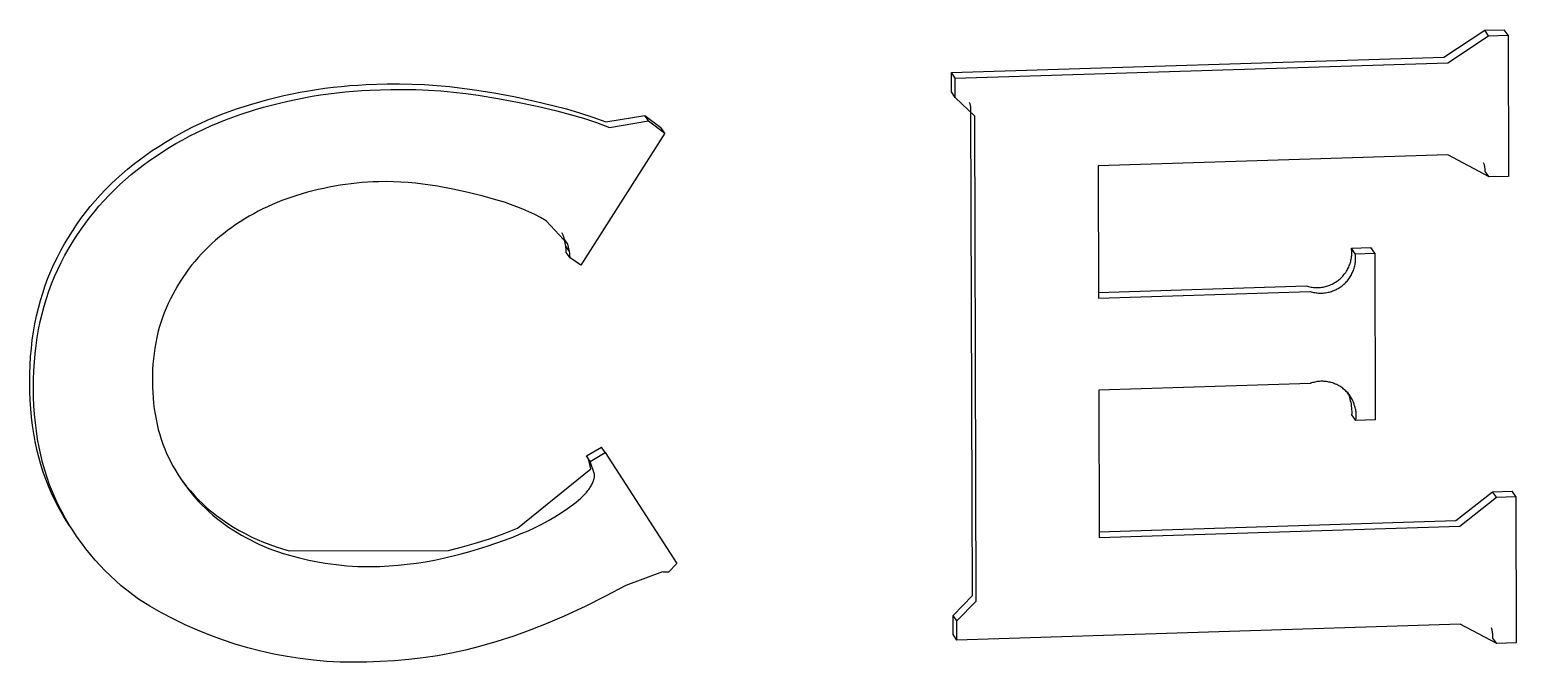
# Model space of a CAD drawing. Header units: millimetres. Extents: x -665 to 1920, y -373 to 1434.
# Drawn here: x -0.341 to 3.796, y 319.16 to 320.921 of the extents above; entities that cross this region are included whole.
import ezdxf

# ---------------------------------------------------------------- set-up
doc = ezdxf.new("R2010")
doc.units = ezdxf.units.MM
doc.header["$MEASUREMENT"] = 0
doc.layers.add('Utwórz2D linie widoczne', color=7, linetype='Continuous', true_color=0x000000)

msp = doc.modelspace()

# ---------------------------------------------------------------- linework, layer by layer
at = {"layer": 'Utwórz2D linie widoczne'}
for p, q in [((3.5947, 320.8443), (3.7087, 320.9193)), ((3.6053, 320.829), (3.7193, 320.904)), ((3.7087, 320.9193), (3.7627, 320.921)), ((3.7193, 320.904), (3.7087, 320.9193)), ((3.7193, 320.904), (3.7734, 320.9057)), ((3.7734, 320.9057), (3.7627, 320.921)), ((3.7734, 320.9057), (3.7745, 320.5128)), ((2.2243, 320.8015), (3.5947, 320.8443)), ((2.2349, 320.7862), (3.6053, 320.829)), ((0.5498, 320.7653), (0.5728, 320.767)), ((0.5728, 320.767), (0.5959, 320.7682)), ((0.5959, 320.7682), (0.6538, 320.7701)), ((0.6538, 320.7701), (0.6886, 320.7702)), ((0.6886, 320.7702), (0.7235, 320.7696)), ((0.7235, 320.7696), (0.7583, 320.7681)), ((0.7583, 320.7681), (0.7931, 320.7658)), ((0.7931, 320.7658), (0.8278, 320.7626)), ((2.2245, 320.748), (2.2243, 320.8015)), ((2.2349, 320.7862), (2.2243, 320.8015)), ((2.2351, 320.7327), (2.2349, 320.7862)), ((0.2995, 320.7204), (0.3218, 320.7265)), ((0.3218, 320.7265), (0.3442, 320.7321)), ((0.3442, 320.7321), (0.3667, 320.7374)), ((0.3667, 320.7374), (0.3894, 320.7423)), ((0.3772, 320.7222), (0.3998, 320.7271)), ((0.3894, 320.7423), (0.4121, 320.7468)), ((0.3998, 320.7271), (0.4226, 320.7316)), ((0.4121, 320.7468), (0.4349, 320.7509)), ((0.4226, 320.7316), (0.4454, 320.7356)), ((0.4349, 320.7509), (0.4578, 320.7546)), ((0.4454, 320.7356), (0.4683, 320.7393)), ((0.4578, 320.7546), (0.4807, 320.7579)), ((0.4683, 320.7393), (0.4912, 320.7426)), ((0.4807, 320.7579), (0.5037, 320.7608)), ((0.4912, 320.7426), (0.5142, 320.7455)), ((0.5037, 320.7608), (0.5267, 320.7632)), ((0.5142, 320.7455), (0.5372, 320.748)), ((0.5267, 320.7632), (0.5498, 320.7653)), ((0.5372, 320.748), (0.5603, 320.7501)), ((0.5603, 320.7501), (0.5833, 320.7517)), ((0.5833, 320.7517), (0.6064, 320.753)), ((0.6064, 320.753), (0.6642, 320.7548)), ((0.6642, 320.7548), (0.6991, 320.755)), ((0.6991, 320.755), (0.7339, 320.7543)), ((0.7339, 320.7543), (0.7688, 320.7528)), ((0.7688, 320.7528), (0.8036, 320.7505)), ((0.8036, 320.7505), (0.8383, 320.7474)), ((0.8278, 320.7626), (0.8624, 320.7587)), ((0.8383, 320.7474), (0.8729, 320.7434)), ((0.8624, 320.7587), (0.8969, 320.7539)), ((0.8729, 320.7434), (0.9074, 320.7387)), ((0.8969, 320.7539), (0.9519, 320.7449)), ((0.9074, 320.7387), (0.9624, 320.7296)), ((0.9519, 320.7449), (1.0066, 320.7346)), ((0.9624, 320.7296), (1.0171, 320.7193)), ((1.0066, 320.7346), (1.0611, 320.723)), ((2.2351, 320.7327), (2.2245, 320.748)), ((2.2891, 320.6807), (2.2351, 320.7327)), ((0.1734, 320.6774), (0.1936, 320.6855)), ((0.1936, 320.6855), (0.214, 320.6932)), ((0.214, 320.6932), (0.2346, 320.7004)), ((0.2245, 320.6779), (0.245, 320.6851)), ((0.2346, 320.7004), (0.2773, 320.714)), ((0.245, 320.6851), (0.2877, 320.6987)), ((0.2773, 320.714), (0.2995, 320.7204)), ((0.2877, 320.6987), (0.3099, 320.7051)), ((0.3099, 320.7051), (0.3322, 320.7112)), ((0.3322, 320.7112), (0.3547, 320.7169)), ((0.3547, 320.7169), (0.3772, 320.7222)), ((1.0171, 320.7193), (1.0716, 320.7077)), ((1.0611, 320.723), (1.1154, 320.7102)), ((1.0716, 320.7077), (1.1259, 320.6949)), ((1.1154, 320.7102), (1.1527, 320.7005)), ((1.1259, 320.6949), (1.1632, 320.6852)), ((1.1527, 320.7005), (1.1897, 320.6896)), ((1.1632, 320.6852), (1.2002, 320.6744)), ((1.1897, 320.6896), (1.2264, 320.6775)), ((2.2754, 320.7168), (2.2747, 320.7188)), ((2.276, 320.7148), (2.2754, 320.7168)), ((2.2766, 320.7127), (2.276, 320.7148)), ((2.2771, 320.7107), (2.2766, 320.7127)), ((2.2775, 320.7086), (2.2771, 320.7107)), ((2.2779, 320.7065), (2.2775, 320.7086)), ((2.2781, 320.7044), (2.2779, 320.7065)), ((2.2784, 320.7023), (2.2781, 320.7044)), ((2.2785, 320.7002), (2.2784, 320.7023)), ((2.2786, 320.6981), (2.2785, 320.7002)), ((2.2786, 320.696), (2.2786, 320.6981)), ((2.2827, 319.3456), (2.2786, 320.696)), ((0.0942, 320.6403), (0.1137, 320.6503)), ((0.1137, 320.6503), (0.1334, 320.6598)), ((0.1241, 320.635), (0.1438, 320.6445)), ((0.1334, 320.6598), (0.1533, 320.6688)), ((0.1438, 320.6445), (0.1637, 320.6536)), ((0.1533, 320.6688), (0.1734, 320.6774)), ((0.1637, 320.6536), (0.1838, 320.6621)), ((0.1838, 320.6621), (0.2041, 320.6703)), ((0.2041, 320.6703), (0.2245, 320.6779)), ((1.2002, 320.6744), (1.2369, 320.6623)), ((1.2264, 320.6775), (1.2626, 320.6642)), ((1.2369, 320.6623), (1.2731, 320.649)), ((1.2626, 320.6642), (1.3708, 320.6825)), ((1.2731, 320.649), (1.3813, 320.6673)), ((1.3708, 320.6825), (1.4159, 320.6483)), ((1.3813, 320.6673), (1.3708, 320.6825)), ((1.3813, 320.6673), (1.4265, 320.633)), ((1.4265, 320.633), (1.4159, 320.6483)), ((2.2933, 319.3302), (2.2891, 320.6807)), ((0.0186, 320.5963), (0.0371, 320.6079)), ((0.0371, 320.6079), (0.0559, 320.6191)), ((0.0475, 320.5927), (0.0663, 320.6039)), ((0.0559, 320.6191), (0.0749, 320.6299)), ((0.0663, 320.6039), (0.0853, 320.6147)), ((0.0749, 320.6299), (0.0942, 320.6403)), ((0.0853, 320.6147), (0.1046, 320.6251)), ((0.1046, 320.6251), (0.1241, 320.635)), ((1.4265, 320.633), (1.1933, 320.2657)), ((-0.0524, 320.5459), (-0.0351, 320.559)), ((-0.0351, 320.559), (-0.0175, 320.5718)), ((-0.0175, 320.5718), (0.0004, 320.5843)), ((-0.0071, 320.5566), (0.0108, 320.569)), ((0.0004, 320.5843), (0.0186, 320.5963)), ((0.0108, 320.569), (0.029, 320.581)), ((0.029, 320.581), (0.0475, 320.5927)), ((3.6061, 320.5729), (2.6323, 320.5425)), ((3.7204, 320.5112), (3.6061, 320.5729)), ((-0.1001, 320.5051), (-0.0846, 320.5191)), ((-0.0846, 320.5191), (-0.0686, 320.5327)), ((-0.0741, 320.5039), (-0.0582, 320.5175)), ((-0.0686, 320.5327), (-0.0524, 320.5459)), ((-0.0582, 320.5175), (-0.042, 320.5306)), ((-0.042, 320.5306), (-0.0247, 320.5438)), ((-0.0247, 320.5438), (-0.0071, 320.5566)), ((2.6323, 320.5425), (2.6334, 320.1739)), ((3.7061, 320.5486), (3.7053, 320.5506)), ((3.7067, 320.5467), (3.7061, 320.5486)), ((3.7073, 320.5447), (3.7067, 320.5467)), ((3.7079, 320.5427), (3.7073, 320.5447)), ((3.7083, 320.5407), (3.7079, 320.5427)), ((3.7087, 320.5387), (3.7083, 320.5407)), ((3.7091, 320.5367), (3.7087, 320.5387)), ((3.7094, 320.5346), (3.7091, 320.5367)), ((3.7096, 320.5326), (3.7094, 320.5346)), ((3.7097, 320.5305), (3.7096, 320.5326)), ((3.7098, 320.5285), (3.7097, 320.5305)), ((3.7098, 320.5264), (3.7098, 320.5285)), ((3.7204, 320.5112), (3.7098, 320.5264)), ((-0.1302, 320.4757), (-0.1153, 320.4906)), ((-0.1153, 320.4906), (-0.1001, 320.5051)), ((-0.1049, 320.4753), (-0.0897, 320.4898)), ((-0.0897, 320.4898), (-0.0741, 320.5039)), ((0.4774, 320.4793), (0.4623, 320.4759)), ((0.4925, 320.4825), (0.4774, 320.4793)), ((0.5077, 320.4853), (0.4925, 320.4825)), ((0.5229, 320.4879), (0.5077, 320.4853)), ((0.5382, 320.4902), (0.5229, 320.4879)), ((0.5535, 320.4922), (0.5382, 320.4902)), ((0.5688, 320.4939), (0.5535, 320.4922)), ((0.5842, 320.4953), (0.5688, 320.4939)), ((0.5996, 320.4964), (0.5842, 320.4953)), ((0.6149, 320.4973), (0.5996, 320.4964)), ((0.6303, 320.4978), (0.6149, 320.4973)), ((0.6509, 320.498), (0.6303, 320.4978)), ((0.6714, 320.4977), (0.6509, 320.498)), ((0.692, 320.4969), (0.6714, 320.4977)), ((0.7126, 320.4956), (0.692, 320.4969)), ((0.7331, 320.4937), (0.7126, 320.4956)), ((0.7536, 320.4913), (0.7331, 320.4937)), ((0.774, 320.4884), (0.7536, 320.4913)), ((0.7942, 320.485), (0.774, 320.4884)), ((0.8368, 320.4772), (0.7942, 320.485)), ((0.8791, 320.4681), (0.8368, 320.4772)), ((3.7745, 320.5128), (3.7204, 320.5112)), ((-0.1722, 320.4284), (-0.1586, 320.4446)), ((-0.1586, 320.4446), (-0.1446, 320.4603)), ((-0.1482, 320.4293), (-0.1341, 320.445)), ((-0.1446, 320.4603), (-0.1302, 320.4757)), ((-0.1341, 320.445), (-0.1197, 320.4604)), ((-0.1197, 320.4604), (-0.1049, 320.4753)), ((0.3478, 320.4398), (0.3345, 320.4342)), ((0.3612, 320.4451), (0.3478, 320.4398)), ((0.3747, 320.4501), (0.3612, 320.4451)), ((0.3883, 320.4547), (0.3747, 320.4501)), ((0.4029, 320.4595), (0.3883, 320.4547)), ((0.4176, 320.464), (0.4029, 320.4595)), ((0.4324, 320.4683), (0.4176, 320.464)), ((0.4473, 320.4722), (0.4324, 320.4683)), ((0.4623, 320.4759), (0.4473, 320.4722)), ((0.9211, 320.4576), (0.8791, 320.4681)), ((0.9627, 320.4458), (0.9211, 320.4576)), ((0.9802, 320.4405), (0.9627, 320.4458)), ((0.9974, 320.4347), (0.9802, 320.4405)), ((1.0145, 320.4283), (0.9974, 320.4347)), ((-0.2102, 320.3779), (-0.198, 320.3951)), ((-0.198, 320.3951), (-0.1853, 320.4119)), ((-0.1875, 320.3798), (-0.1749, 320.3967)), ((-0.1853, 320.4119), (-0.1722, 320.4284)), ((-0.1749, 320.3967), (-0.1617, 320.4132)), ((-0.1617, 320.4132), (-0.1482, 320.4293)), ((0.2576, 320.3942), (0.2453, 320.3865)), ((0.27, 320.4016), (0.2576, 320.3942)), ((0.2826, 320.4087), (0.27, 320.4016)), ((0.2953, 320.4155), (0.2826, 320.4087)), ((0.3083, 320.4221), (0.2953, 320.4155)), ((0.3213, 320.4283), (0.3083, 320.4221)), ((0.3345, 320.4342), (0.3213, 320.4283)), ((1.0315, 320.4215), (1.0145, 320.4283)), ((1.0482, 320.4141), (1.0315, 320.4215)), ((1.0646, 320.4062), (1.0482, 320.4141)), ((1.0809, 320.3979), (1.0646, 320.4062)), ((1.0968, 320.3891), (1.0809, 320.3979)), ((-0.2331, 320.3427), (-0.2219, 320.3604)), ((-0.2219, 320.3604), (-0.2102, 320.3779)), ((-0.2115, 320.3451), (-0.1997, 320.3626)), ((-0.1997, 320.3626), (-0.1875, 320.3798)), ((0.1983, 320.3531), (0.1871, 320.3441)), ((0.2098, 320.3618), (0.1983, 320.3531)), ((0.2214, 320.3703), (0.2098, 320.3618)), ((0.2333, 320.3785), (0.2214, 320.3703)), ((0.2453, 320.3865), (0.2333, 320.3785)), ((1.1571, 320.324), (1.0968, 320.3891)), ((1.1413, 320.354), (1.1404, 320.3555)), ((1.1421, 320.3524), (1.1413, 320.354)), ((1.1428, 320.3508), (1.1421, 320.3524)), ((-0.254, 320.3063), (-0.2438, 320.3246)), ((-0.2438, 320.3246), (-0.2331, 320.3427)), ((-0.2334, 320.3093), (-0.2227, 320.3274)), ((-0.2227, 320.3274), (-0.2115, 320.3451)), ((0.1564, 320.3165), (0.1466, 320.3067)), ((0.1664, 320.326), (0.1564, 320.3165)), ((0.1767, 320.3352), (0.1664, 320.326)), ((0.1871, 320.3441), (0.1767, 320.3352)), ((1.1435, 320.3492), (1.1428, 320.3508)), ((1.1442, 320.3476), (1.1435, 320.3492)), ((1.1448, 320.346), (1.1442, 320.3476)), ((1.1453, 320.3443), (1.1448, 320.346)), ((1.1458, 320.3426), (1.1453, 320.3443)), ((1.1462, 320.3409), (1.1458, 320.3426)), ((1.1466, 320.3392), (1.1462, 320.3409)), ((1.1511, 320.3186), (1.1466, 320.3392)), ((1.1571, 320.324), (1.1466, 320.3392)), ((1.1516, 320.3151), (1.1511, 320.3186)), ((1.1616, 320.3033), (1.1511, 320.3186)), ((1.152, 320.3115), (1.1516, 320.3151)), ((1.1522, 320.3079), (1.152, 320.3115)), ((1.1616, 320.3033), (1.1571, 320.324)), ((3.3376, 320.3127), (3.3917, 320.3144)), ((3.338, 320.3094), (3.3376, 320.3127)), ((3.3482, 320.2974), (3.3376, 320.3127)), ((3.4024, 320.2991), (3.3917, 320.3144)), ((-0.2731, 320.2686), (-0.2637, 320.2878)), ((-0.2637, 320.2878), (-0.254, 320.3063)), ((-0.2626, 320.2533), (-0.2532, 320.2726)), ((-0.2532, 320.2726), (-0.2436, 320.2911)), ((-0.2436, 320.2911), (-0.2334, 320.3093)), ((0.1188, 320.2758), (0.11, 320.2651)), ((0.1278, 320.2864), (0.1188, 320.2758)), ((0.1371, 320.2967), (0.1278, 320.2864)), ((0.1466, 320.3067), (0.1371, 320.2967)), ((1.1524, 320.3043), (1.1522, 320.3079)), ((1.1525, 320.3007), (1.1524, 320.3043)), ((1.163, 320.2855), (1.1525, 320.3007)), ((1.1621, 320.2998), (1.1616, 320.3033)), ((1.1625, 320.2962), (1.1621, 320.2998)), ((1.1627, 320.2926), (1.1625, 320.2962)), ((1.1629, 320.2891), (1.1627, 320.2926)), ((1.163, 320.2855), (1.1629, 320.2891)), ((1.1933, 320.2657), (1.163, 320.2855)), ((3.3324, 320.2664), (3.3335, 320.2696)), ((3.3335, 320.2696), (3.3345, 320.2728)), ((3.3345, 320.2728), (3.3354, 320.276)), ((3.3354, 320.276), (3.3361, 320.2793)), ((3.3361, 320.2793), (3.3368, 320.2826)), ((3.3368, 320.2826), (3.3374, 320.2859)), ((3.3374, 320.2859), (3.3378, 320.2892)), ((3.3378, 320.2892), (3.3381, 320.2926)), ((3.3383, 320.306), (3.338, 320.3094)), ((3.3381, 320.2926), (3.3383, 320.2959)), ((3.3384, 320.3027), (3.3383, 320.306)), ((3.3383, 320.2959), (3.3384, 320.2993)), ((3.3384, 320.2993), (3.3384, 320.3027)), ((3.3474, 320.2673), (3.348, 320.2706)), ((3.348, 320.2706), (3.3484, 320.274)), ((3.3482, 320.2974), (3.4024, 320.2991)), ((3.3486, 320.2941), (3.3482, 320.2974)), ((3.3484, 320.274), (3.3487, 320.2773)), ((3.3489, 320.2907), (3.3486, 320.2941)), ((3.3487, 320.2773), (3.349, 320.2807)), ((3.349, 320.2874), (3.3489, 320.2907)), ((3.349, 320.284), (3.349, 320.2874)), ((3.349, 320.2807), (3.349, 320.284)), ((3.4024, 320.2991), (3.4037, 319.8349)), ((-0.2976, 320.2087), (-0.29, 320.229)), ((-0.29, 320.229), (-0.2819, 320.2489)), ((-0.2819, 320.2489), (-0.2731, 320.2686)), ((-0.2796, 320.2137), (-0.2714, 320.2337)), ((-0.2714, 320.2337), (-0.2626, 320.2533)), ((0.0855, 320.2314), (0.078, 320.2198)), ((0.0934, 320.2428), (0.0855, 320.2314)), ((0.1016, 320.2541), (0.0934, 320.2428)), ((0.11, 320.2651), (0.1016, 320.2541)), ((3.3036, 320.2257), (3.3061, 320.2279)), ((3.3061, 320.2279), (3.3086, 320.2302)), ((3.3086, 320.2302), (3.311, 320.2325)), ((3.311, 320.2325), (3.3133, 320.235)), ((3.3133, 320.235), (3.3155, 320.2375)), ((3.3155, 320.2375), (3.3176, 320.2401)), ((3.3176, 320.2401), (3.3196, 320.2428)), ((3.3196, 320.2428), (3.3216, 320.2455)), ((3.3216, 320.2455), (3.3234, 320.2484)), ((3.3234, 320.2484), (3.3252, 320.2512)), ((3.3252, 320.2512), (3.3268, 320.2542)), ((3.3268, 320.2542), (3.3284, 320.2571)), ((3.3284, 320.2571), (3.3298, 320.2602)), ((3.3298, 320.2602), (3.3311, 320.2633)), ((3.3302, 320.2275), (3.3322, 320.2303)), ((3.3311, 320.2633), (3.3324, 320.2664)), ((3.3322, 320.2303), (3.334, 320.2331)), ((3.334, 320.2331), (3.3358, 320.2359)), ((3.3358, 320.2359), (3.3374, 320.2389)), ((3.3374, 320.2389), (3.339, 320.2419)), ((3.339, 320.2419), (3.3404, 320.2449)), ((3.3404, 320.2449), (3.3417, 320.248)), ((3.3417, 320.248), (3.343, 320.2511)), ((3.343, 320.2511), (3.3441, 320.2543)), ((3.3441, 320.2543), (3.3451, 320.2575)), ((3.3451, 320.2575), (3.346, 320.2607)), ((3.346, 320.2607), (3.3468, 320.264)), ((3.3468, 320.264), (3.3474, 320.2673)), ((-0.3109, 320.167), (-0.3045, 320.188)), ((-0.3045, 320.188), (-0.2976, 320.2087)), ((-0.2941, 320.1727), (-0.2872, 320.1934)), ((-0.2872, 320.1934), (-0.2796, 320.2137)), ((0.0638, 320.1961), (0.0572, 320.184)), ((0.0707, 320.208), (0.0638, 320.1961)), ((0.078, 320.2198), (0.0707, 320.208)), ((2.6334, 320.1895), (3.2119, 320.2076)), ((2.6334, 320.1739), (3.2225, 320.1923)), ((3.2119, 320.2076), (3.2151, 320.2066)), ((3.2151, 320.2066), (3.2184, 320.2058)), ((3.2184, 320.2058), (3.2216, 320.205)), ((3.2216, 320.205), (3.225, 320.2044)), ((3.2225, 320.1923), (3.2257, 320.1913)), ((3.225, 320.2044), (3.2283, 320.2039)), ((3.2257, 320.1913), (3.229, 320.1905)), ((3.2283, 320.2039), (3.2316, 320.2035)), ((3.229, 320.1905), (3.2323, 320.1898)), ((3.2316, 320.2035), (3.235, 320.2033)), ((3.2323, 320.1898), (3.2356, 320.1891)), ((3.235, 320.2033), (3.2383, 320.2031)), ((3.2356, 320.1891), (3.2389, 320.1886)), ((3.2383, 320.2031), (3.2417, 320.2031)), ((3.2389, 320.1886), (3.2422, 320.1882)), ((3.2417, 320.2031), (3.245, 320.2031)), ((3.2422, 320.1882), (3.2456, 320.188)), ((3.245, 320.2031), (3.2484, 320.2033)), ((3.2456, 320.188), (3.2489, 320.1878)), ((3.2484, 320.2033), (3.2517, 320.2036)), ((3.2489, 320.1878), (3.2523, 320.1878)), ((3.2517, 320.2036), (3.2551, 320.204)), ((3.2523, 320.1878), (3.2557, 320.1878)), ((3.2551, 320.204), (3.2584, 320.2046)), ((3.2557, 320.1878), (3.259, 320.188)), ((3.2584, 320.2046), (3.2617, 320.2052)), ((3.259, 320.188), (3.2624, 320.1883)), ((3.2617, 320.2052), (3.265, 320.206)), ((3.2624, 320.1883), (3.2657, 320.1888)), ((3.265, 320.206), (3.2682, 320.2069)), ((3.2657, 320.1888), (3.269, 320.1893)), ((3.2682, 320.2069), (3.2714, 320.2079)), ((3.269, 320.1893), (3.2723, 320.1899)), ((3.2714, 320.2079), (3.2746, 320.209)), ((3.2723, 320.1899), (3.2756, 320.1907)), ((3.2746, 320.209), (3.2777, 320.2102)), ((3.2756, 320.1907), (3.2788, 320.1916)), ((3.2777, 320.2102), (3.2808, 320.2115)), ((3.2788, 320.1916), (3.282, 320.1926)), ((3.2808, 320.2115), (3.2839, 320.2129)), ((3.282, 320.1926), (3.2852, 320.1937)), ((3.2839, 320.2129), (3.2869, 320.2144)), ((3.2852, 320.1937), (3.2884, 320.1949)), ((3.2869, 320.2144), (3.2898, 320.2161)), ((3.2884, 320.1949), (3.2914, 320.1962)), ((3.2898, 320.2161), (3.2927, 320.2178)), ((3.2914, 320.1962), (3.2945, 320.1976)), ((3.2927, 320.2178), (3.2955, 320.2196)), ((3.2945, 320.1976), (3.2975, 320.1992)), ((3.2955, 320.2196), (3.2983, 320.2215)), ((3.2975, 320.1992), (3.3004, 320.2008)), ((3.2983, 320.2215), (3.301, 320.2236)), ((3.3004, 320.2008), (3.3033, 320.2025)), ((3.301, 320.2236), (3.3036, 320.2257)), ((3.3033, 320.2025), (3.3061, 320.2043)), ((3.3061, 320.2043), (3.3089, 320.2063)), ((3.3089, 320.2063), (3.3116, 320.2083)), ((3.3116, 320.2083), (3.3142, 320.2104)), ((3.3142, 320.2104), (3.3167, 320.2126)), ((3.3167, 320.2126), (3.3192, 320.2149)), ((3.3192, 320.2149), (3.3216, 320.2173)), ((3.3216, 320.2173), (3.3239, 320.2197)), ((3.3239, 320.2197), (3.3261, 320.2222)), ((3.3261, 320.2222), (3.3282, 320.2248)), ((3.3282, 320.2248), (3.3302, 320.2275)), ((-0.3217, 320.124), (-0.3166, 320.1457)), ((-0.3166, 320.1457), (-0.3109, 320.167)), ((-0.3062, 320.1304), (-0.3005, 320.1518)), ((-0.3005, 320.1518), (-0.2941, 320.1727)), ((0.039, 320.146), (0.0337, 320.1328)), ((0.0448, 320.159), (0.039, 320.146)), ((0.051, 320.1718), (0.0448, 320.159)), ((0.0572, 320.184), (0.051, 320.1718)), ((-0.3262, 320.102), (-0.3217, 320.124)), ((-0.3158, 320.0868), (-0.3113, 320.1088)), ((-0.3113, 320.1088), (-0.3062, 320.1304)), ((0.0242, 320.1058), (0.02, 320.092)), ((0.0287, 320.1194), (0.0242, 320.1058)), ((0.0337, 320.1328), (0.0287, 320.1194)), ((-0.3334, 320.057), (-0.3301, 320.0797)), ((-0.3301, 320.0797), (-0.3262, 320.102)), ((-0.323, 320.0417), (-0.3197, 320.0644)), ((-0.3197, 320.0644), (-0.3158, 320.0868)), ((0.013, 320.0638), (0.01, 320.0494)), ((0.0163, 320.078), (0.013, 320.0638)), ((0.02, 320.092), (0.0163, 320.078)), ((-0.3381, 320.0106), (-0.3361, 320.034)), ((-0.3361, 320.034), (-0.3334, 320.057)), ((-0.3256, 320.0187), (-0.323, 320.0417)), ((0.0075, 320.0347), (0.0054, 320.0199)), ((0.01, 320.0494), (0.0075, 320.0347)), ((-0.3404, 319.9629), (-0.3396, 319.9869)), ((-0.3396, 319.9869), (-0.3381, 320.0106)), ((-0.3291, 319.9717), (-0.3277, 319.9953)), ((-0.3277, 319.9953), (-0.3256, 320.0187)), ((0.0023, 319.9896), (0.0014, 319.9741)), ((0.0036, 320.0048), (0.0023, 319.9896)), ((0.0054, 320.0199), (0.0036, 320.0048)), ((-0.3406, 319.9385), (-0.3404, 319.9629)), ((-0.3402, 319.9138), (-0.3406, 319.9385)), ((-0.3302, 319.9233), (-0.33, 319.9476)), ((-0.33, 319.9476), (-0.3291, 319.9717)), ((0.0008, 319.9584), (0.0007, 319.9426)), ((0.0007, 319.9426), (0.001, 319.9267)), ((0.0014, 319.9741), (0.0008, 319.9584)), ((3.2295, 319.9384), (3.2263, 319.9375)), ((3.2326, 319.9393), (3.2295, 319.9384)), ((3.2358, 319.94), (3.2326, 319.9393)), ((3.239, 319.9406), (3.2358, 319.94)), ((3.2422, 319.9412), (3.239, 319.9406)), ((3.2455, 319.9416), (3.2422, 319.9412)), ((3.2488, 319.9419), (3.2455, 319.9416)), ((3.252, 319.9421), (3.2488, 319.9419)), ((3.2553, 319.9421), (3.252, 319.9421)), ((3.2586, 319.9421), (3.2553, 319.9421)), ((3.2618, 319.9419), (3.2586, 319.9421)), ((3.2651, 319.9417), (3.2618, 319.9419)), ((3.2683, 319.9413), (3.2651, 319.9417)), ((3.2716, 319.9408), (3.2683, 319.9413)), ((3.2748, 319.9402), (3.2716, 319.9408)), ((3.278, 319.9395), (3.2748, 319.9402)), ((3.2812, 319.9387), (3.278, 319.9395)), ((3.2843, 319.9377), (3.2812, 319.9387)), ((-0.3392, 319.8895), (-0.3402, 319.9138)), ((-0.3298, 319.8985), (-0.3302, 319.9233)), ((-0.3288, 319.8743), (-0.3298, 319.8985)), ((0.001, 319.9267), (0.0016, 319.9111)), ((0.0016, 319.9111), (0.0026, 319.8957)), ((3.2232, 319.9364), (2.6342, 319.9179)), ((2.6342, 319.9179), (2.6354, 319.5076)), ((3.2263, 319.9375), (3.2232, 319.9364)), ((3.2874, 319.9367), (3.2843, 319.9377)), ((3.2905, 319.9355), (3.2874, 319.9367)), ((3.2935, 319.9343), (3.2905, 319.9355)), ((3.2965, 319.9329), (3.2935, 319.9343)), ((3.2994, 319.9315), (3.2965, 319.9329)), ((3.3023, 319.9299), (3.2994, 319.9315)), ((3.3051, 319.9283), (3.3023, 319.9299)), ((3.3079, 319.9265), (3.3051, 319.9283)), ((3.3106, 319.9247), (3.3079, 319.9265)), ((3.3132, 319.9227), (3.3106, 319.9247)), ((3.3158, 319.9207), (3.3132, 319.9227)), ((3.3183, 319.9186), (3.3158, 319.9207)), ((3.3207, 319.9164), (3.3183, 319.9186)), ((3.323, 319.9141), (3.3207, 319.9164)), ((3.3253, 319.9118), (3.323, 319.9141)), ((3.3275, 319.9093), (3.3253, 319.9118)), ((3.3296, 319.9068), (3.3275, 319.9093)), ((3.3294, 319.907), (3.3276, 319.9117)), ((3.3312, 319.9024), (3.3294, 319.907)), ((3.3316, 319.9042), (3.3296, 319.9068)), ((3.3327, 319.8976), (3.3312, 319.9024)), ((3.3335, 319.9016), (3.3316, 319.9042)), ((3.3341, 319.8928), (3.3327, 319.8976)), ((3.3353, 319.8989), (3.3335, 319.9016)), ((3.3371, 319.8961), (3.3353, 319.8989)), ((-0.3376, 319.8657), (-0.3392, 319.8895)), ((-0.3354, 319.8422), (-0.3376, 319.8657)), ((-0.3272, 319.8504), (-0.3288, 319.8743)), ((0.0026, 319.8957), (0.0041, 319.8805)), ((0.0041, 319.8805), (0.0059, 319.8656)), ((0.0059, 319.8656), (0.0081, 319.8509)), ((3.3353, 319.888), (3.3341, 319.8928)), ((3.3363, 319.8831), (3.3353, 319.888)), ((3.3372, 319.8782), (3.3363, 319.8831)), ((3.3387, 319.8933), (3.3371, 319.8961)), ((3.3379, 319.8733), (3.3372, 319.8782)), ((3.3385, 319.8684), (3.3379, 319.8733)), ((3.3389, 319.8634), (3.3385, 319.8684)), ((3.3402, 319.8904), (3.3387, 319.8933)), ((3.3391, 319.8584), (3.3389, 319.8634)), ((3.3391, 319.8535), (3.3391, 319.8584)), ((3.3417, 319.8874), (3.3402, 319.8904)), ((3.343, 319.8845), (3.3417, 319.8874)), ((3.3442, 319.8814), (3.343, 319.8845)), ((3.3454, 319.8783), (3.3442, 319.8814)), ((3.3464, 319.8752), (3.3454, 319.8783)), ((3.3473, 319.8721), (3.3464, 319.8752)), ((3.3481, 319.8689), (3.3473, 319.8721)), ((3.3488, 319.8657), (3.3481, 319.8689)), ((3.3494, 319.8625), (3.3488, 319.8657)), ((3.3499, 319.8593), (3.3494, 319.8625)), ((3.3502, 319.856), (3.3499, 319.8593)), ((3.3505, 319.8528), (3.3502, 319.856)), ((-0.3326, 319.8192), (-0.3354, 319.8422)), ((-0.3291, 319.7966), (-0.3326, 319.8192)), ((-0.325, 319.8269), (-0.3272, 319.8504)), ((-0.3221, 319.8039), (-0.325, 319.8269)), ((0.0081, 319.8509), (0.0108, 319.8364)), ((0.0108, 319.8364), (0.0138, 319.8221)), ((0.0138, 319.8221), (0.0172, 319.8081)), ((3.339, 319.8485), (3.3391, 319.8535)), ((3.3496, 319.8332), (3.339, 319.8485)), ((3.3496, 319.8332), (3.35, 319.8364)), ((3.4037, 319.8349), (3.3496, 319.8332)), ((3.35, 319.8364), (3.3503, 319.8397)), ((3.3503, 319.8397), (3.3505, 319.8429)), ((3.3506, 319.8495), (3.3505, 319.8528)), ((3.3505, 319.8429), (3.3506, 319.8462)), ((3.3506, 319.8462), (3.3506, 319.8495)), ((-0.3251, 319.7743), (-0.3291, 319.7966)), ((-0.3204, 319.7525), (-0.3251, 319.7743)), ((-0.3187, 319.7813), (-0.3221, 319.8039)), ((-0.3146, 319.759), (-0.3187, 319.7813)), ((0.0172, 319.8081), (0.0211, 319.7944)), ((0.0211, 319.7944), (0.0253, 319.7808)), ((0.0253, 319.7808), (0.0299, 319.7675)), ((-0.3151, 319.7312), (-0.3204, 319.7525)), ((-0.31, 319.7372), (-0.3146, 319.759)), ((-0.3047, 319.7159), (-0.31, 319.7372)), ((0.0299, 319.7675), (0.035, 319.7544)), ((0.035, 319.7544), (0.0404, 319.7416)), ((0.0404, 319.7416), (0.0463, 319.729)), ((1.2087, 319.7344), (1.2505, 319.7592)), ((1.2192, 319.7191), (1.2087, 319.7344)), ((1.2192, 319.7191), (1.261, 319.7439)), ((1.261, 319.7439), (1.2505, 319.7592)), ((1.261, 319.7439), (1.4604, 319.4351)), ((-0.3093, 319.7102), (-0.3151, 319.7312)), ((-0.3028, 319.6896), (-0.3093, 319.7102)), ((-0.2988, 319.6949), (-0.3047, 319.7159)), ((-0.2924, 319.6743), (-0.2988, 319.6949)), ((0.0463, 319.729), (0.0525, 319.7166)), ((0.0525, 319.7166), (0.0588, 319.7048)), ((0.0588, 319.7048), (0.0655, 319.6932)), ((0.0655, 319.6932), (0.0725, 319.6817)), ((1.0167, 319.5334), (1.2207, 319.6988)), ((1.2207, 319.6988), (1.2139, 319.7266)), ((1.2312, 319.6835), (1.2192, 319.7191)), ((-0.2957, 319.6695), (-0.3028, 319.6896)), ((-0.288, 319.6498), (-0.2957, 319.6695)), ((-0.2853, 319.6542), (-0.2924, 319.6743)), ((-0.2797, 319.6304), (-0.288, 319.6498)), ((-0.2776, 319.6345), (-0.2853, 319.6542)), ((0.0725, 319.6817), (0.0798, 319.6704)), ((0.0798, 319.6704), (0.0874, 319.6593)), ((0.0855, 319.6629), (0.0958, 319.6497)), ((0.0874, 319.6593), (0.0954, 319.6483)), ((0.0958, 319.6497), (0.1065, 319.6368)), ((1.2201, 319.6486), (1.2217, 319.6511)), ((1.2217, 319.6511), (1.2231, 319.6537)), ((1.2231, 319.6537), (1.2244, 319.6563)), ((1.2244, 319.6563), (1.225, 319.6575)), ((1.225, 319.6575), (1.2256, 319.6588)), ((1.2256, 319.6588), (1.2262, 319.6601)), ((1.2262, 319.6601), (1.2267, 319.6613)), ((1.2267, 319.6613), (1.2272, 319.6626)), ((1.2272, 319.6626), (1.2276, 319.6638)), ((1.2276, 319.6638), (1.2281, 319.6651)), ((1.2281, 319.6651), (1.2285, 319.6663)), ((1.2285, 319.6663), (1.2289, 319.6676)), ((1.2289, 319.6676), (1.2292, 319.6688)), ((1.2292, 319.6688), (1.2295, 319.6701)), ((1.2295, 319.6701), (1.2298, 319.6713)), ((1.2298, 319.6713), (1.2301, 319.6726)), ((1.2301, 319.6726), (1.2303, 319.6738)), ((1.2303, 319.6738), (1.2306, 319.675)), ((1.2306, 319.675), (1.2307, 319.6762)), ((1.2307, 319.6762), (1.2309, 319.6775)), ((1.2309, 319.6775), (1.231, 319.6787)), ((1.231, 319.6787), (1.2311, 319.6799)), ((1.2311, 319.6799), (1.2312, 319.6811)), ((1.2312, 319.6823), (1.2312, 319.6835)), ((1.2312, 319.6811), (1.2312, 319.6823)), ((-0.2707, 319.6115), (-0.2797, 319.6304)), ((-0.2692, 319.6151), (-0.2776, 319.6345)), ((-0.2612, 319.593), (-0.2707, 319.6115)), ((-0.2603, 319.5962), (-0.2692, 319.6151)), ((0.0954, 319.6483), (0.1036, 319.6376)), ((0.1036, 319.6376), (0.1122, 319.6271)), ((0.1065, 319.6368), (0.1176, 319.6244)), ((0.1122, 319.6271), (0.121, 319.6169)), ((0.1176, 319.6244), (0.1292, 319.6123)), ((0.121, 319.6169), (0.1301, 319.6069)), ((0.1292, 319.6123), (0.1412, 319.6006)), ((1.1798, 319.6056), (1.1865, 319.6111)), ((1.1865, 319.6111), (1.1927, 319.6166)), ((1.1927, 319.6166), (1.1956, 319.6194)), ((1.1956, 319.6194), (1.1984, 319.6221)), ((1.1984, 319.6221), (1.2011, 319.6248)), ((1.2011, 319.6248), (1.2037, 319.6275)), ((1.2037, 319.6275), (1.2062, 319.6301)), ((1.2062, 319.6301), (1.2085, 319.6328)), ((1.2085, 319.6328), (1.2107, 319.6355)), ((1.2107, 319.6355), (1.2128, 319.6381)), ((1.2128, 319.6381), (1.2148, 319.6407)), ((1.2148, 319.6407), (1.2167, 319.6434)), ((1.2167, 319.6434), (1.2185, 319.646)), ((1.2185, 319.646), (1.2201, 319.6486)), ((3.6284, 319.5544), (3.7301, 319.6349)), ((3.639, 319.5391), (3.7408, 319.6196)), ((3.7301, 319.6349), (3.7844, 319.6366)), ((3.7408, 319.6196), (3.7301, 319.6349)), ((3.7408, 319.6196), (3.795, 319.6213)), ((3.795, 319.6213), (3.7844, 319.6366)), ((3.795, 319.6213), (3.7962, 319.2139)), ((-0.254, 319.5799), (-0.2612, 319.593)), ((-0.2508, 319.5777), (-0.2603, 319.5962)), ((-0.2465, 319.567), (-0.254, 319.5799)), ((-0.241, 319.5601), (-0.2508, 319.5777)), ((-0.2388, 319.5542), (-0.2465, 319.567)), ((0.1301, 319.6069), (0.1394, 319.5972)), ((0.1394, 319.5972), (0.1491, 319.5877)), ((0.1412, 319.6006), (0.1535, 319.5894)), ((0.1491, 319.5877), (0.1589, 319.5786)), ((0.1535, 319.5894), (0.1663, 319.5785)), ((0.1589, 319.5786), (0.169, 319.5697)), ((0.1663, 319.5785), (0.1794, 319.5682)), ((0.169, 319.5697), (0.1793, 319.5611)), ((0.1794, 319.5682), (0.1946, 319.5571)), ((1.1207, 319.5649), (1.1384, 319.5761)), ((1.1384, 319.5761), (1.1558, 319.5878)), ((1.1558, 319.5878), (1.1727, 319.6)), ((1.1727, 319.6), (1.1798, 319.6056)), ((-0.2308, 319.5426), (-0.241, 319.5601)), ((-0.2308, 319.5416), (-0.2388, 319.5542)), ((-0.22, 319.5255), (-0.2308, 319.5426)), ((-0.2086, 319.5086), (-0.22, 319.5255)), ((0.1793, 319.5611), (0.1898, 319.5528)), ((0.1898, 319.5528), (0.2012, 319.5446)), ((0.1946, 319.5571), (0.2102, 319.5466)), ((0.2012, 319.5446), (0.2127, 319.5365)), ((0.2102, 319.5466), (0.2261, 319.5365)), ((0.2127, 319.5365), (0.2244, 319.5288)), ((0.2244, 319.5288), (0.2364, 319.5213)), ((0.2261, 319.5365), (0.2423, 319.527)), ((0.2423, 319.527), (0.2588, 319.518)), ((0.9792, 319.5185), (1.0167, 319.5334)), ((1.0272, 319.5181), (1.0465, 319.5262)), ((1.0465, 319.5262), (1.0655, 319.535)), ((1.0655, 319.535), (1.0842, 319.5444)), ((1.0842, 319.5444), (1.1026, 319.5544)), ((1.1026, 319.5544), (1.1207, 319.5649)), ((2.6354, 319.5232), (3.6284, 319.5544)), ((2.6354, 319.5076), (3.639, 319.5391)), ((-0.1968, 319.4921), (-0.2086, 319.5086)), ((-0.1845, 319.4758), (-0.1968, 319.4921)), ((0.2364, 319.5213), (0.2485, 319.5141)), ((0.2485, 319.5141), (0.2609, 319.5071)), ((0.2588, 319.518), (0.2756, 319.5095)), ((0.2609, 319.5071), (0.2734, 319.5005)), ((0.2734, 319.5005), (0.286, 319.4942)), ((0.2756, 319.5095), (0.2926, 319.5016)), ((0.286, 319.4942), (0.2988, 319.4882)), ((0.2926, 319.5016), (0.3099, 319.4942)), ((0.2988, 319.4882), (0.3118, 319.4825)), ((0.3099, 319.4942), (0.3274, 319.4874)), ((0.3274, 319.4874), (0.3452, 319.4812)), ((0.8639, 319.481), (0.9028, 319.4922)), ((0.9028, 319.4922), (0.9412, 319.5047)), ((0.9325, 319.483), (0.9565, 319.4911)), ((0.9412, 319.5047), (0.9792, 319.5185)), ((0.9565, 319.4911), (0.9802, 319.4996)), ((0.9802, 319.4996), (1.0038, 319.5086)), ((1.0038, 319.5086), (1.0272, 319.5181)), ((-0.1717, 319.4599), (-0.1845, 319.4758)), ((-0.1584, 319.4444), (-0.1717, 319.4599)), ((-0.1447, 319.4293), (-0.1584, 319.4444)), ((0.3118, 319.4825), (0.3248, 319.4771)), ((0.3248, 319.4771), (0.338, 319.472)), ((0.338, 319.472), (0.3513, 319.4673)), ((0.3452, 319.4812), (0.3631, 319.4755)), ((0.3513, 319.4673), (0.3647, 319.4629)), ((0.3631, 319.4755), (0.3812, 319.4704)), ((0.3647, 319.4629), (0.3781, 319.4588)), ((0.3781, 319.4588), (0.4064, 319.4512)), ((0.3812, 319.4704), (0.8248, 319.471)), ((0.4064, 319.4512), (0.4213, 319.4476)), ((0.4213, 319.4476), (0.4362, 319.4443)), ((0.4362, 319.4443), (0.4512, 319.4412)), ((0.7605, 319.4399), (0.7856, 319.4445)), ((0.7856, 319.4445), (0.8105, 319.4498)), ((0.8105, 319.4498), (0.8598, 319.4618)), ((0.8248, 319.471), (0.8639, 319.481)), ((0.8598, 319.4618), (0.8841, 319.4684)), ((0.8841, 319.4684), (0.9084, 319.4754)), ((0.9084, 319.4754), (0.9325, 319.483)), ((-0.1306, 319.4146), (-0.1447, 319.4293)), ((-0.116, 319.4004), (-0.1306, 319.4146)), ((0.4512, 319.4412), (0.4662, 319.4384)), ((0.4662, 319.4384), (0.4813, 319.4359)), ((0.4813, 319.4359), (0.4965, 319.4337)), ((0.4965, 319.4337), (0.5117, 319.4318)), ((0.5117, 319.4318), (0.527, 319.4302)), ((0.527, 319.4302), (0.5422, 319.4288)), ((0.5422, 319.4288), (0.5575, 319.4278)), ((0.5575, 319.4278), (0.5728, 319.427)), ((0.5728, 319.427), (0.5881, 319.4265)), ((0.5881, 319.4265), (0.6034, 319.4264)), ((0.6034, 319.4264), (0.6187, 319.4265)), ((0.6187, 319.4265), (0.6339, 319.4269)), ((0.6339, 319.4269), (0.6593, 319.4281)), ((0.6593, 319.4281), (0.6847, 319.4301)), ((0.6847, 319.4301), (0.7101, 319.4327)), ((0.7101, 319.4327), (0.7354, 319.436)), ((0.7354, 319.436), (0.7605, 319.4399)), ((1.4198, 319.4115), (1.3179, 319.374)), ((1.4226, 319.4111), (1.4198, 319.4115)), ((1.4254, 319.4108), (1.4226, 319.4111)), ((1.4282, 319.4106), (1.4254, 319.4108)), ((1.431, 319.4105), (1.4282, 319.4106)), ((1.4338, 319.4105), (1.431, 319.4105)), ((1.4366, 319.4105), (1.4338, 319.4105)), ((1.4604, 319.4351), (1.4366, 319.4105)), ((-0.1011, 319.3866), (-0.116, 319.4004)), ((-0.0858, 319.3732), (-0.1011, 319.3866)), ((-0.0701, 319.3603), (-0.0858, 319.3732)), ((-0.0541, 319.348), (-0.0701, 319.3603)), ((1.3179, 319.374), (1.2616, 319.344)), ((-0.0378, 319.3361), (-0.0541, 319.348)), ((-0.0062, 319.3165), (-0.0378, 319.3361)), ((1.2616, 319.344), (1.2046, 319.3155)), ((2.229, 319.2903), (2.2827, 319.3456)), ((2.2395, 319.275), (2.2933, 319.3302)), ((0.026, 319.298), (-0.0062, 319.3165)), ((0.0589, 319.2805), (0.026, 319.298)), ((0.0923, 319.2642), (0.0589, 319.2805)), ((1.1468, 319.2884), (1.1008, 319.2685)), ((1.2046, 319.3155), (1.1468, 319.2884)), ((2.2292, 319.2369), (2.229, 319.2903)), ((2.2395, 319.275), (2.229, 319.2903)), ((0.1263, 319.249), (0.0923, 319.2642)), ((0.1607, 319.235), (0.1263, 319.249)), ((0.1956, 319.2221), (0.1607, 319.235)), ((1.0542, 319.25), (1.007, 319.233)), ((1.1008, 319.2685), (1.0542, 319.25)), ((2.2397, 319.2216), (2.2292, 319.2369)), ((2.2397, 319.2216), (2.2395, 319.275)), ((3.6398, 319.2656), (2.2397, 319.2216)), ((3.7419, 319.2122), (3.6398, 319.2656)), ((3.7279, 319.2533), (3.727, 319.256)), ((3.7287, 319.2505), (3.7279, 319.2533)), ((3.7293, 319.2477), (3.7287, 319.2505)), ((3.7299, 319.2448), (3.7293, 319.2477)), ((3.7304, 319.242), (3.7299, 319.2448)), ((3.7308, 319.2391), (3.7304, 319.242)), ((3.7311, 319.2362), (3.7308, 319.2391)), ((3.7312, 319.2333), (3.7311, 319.2362)), ((0.2309, 319.2104), (0.1956, 319.2221)), ((0.2666, 319.1999), (0.2309, 319.2104)), ((0.3026, 319.1906), (0.2666, 319.1999)), ((0.8724, 319.1936), (0.8333, 319.185)), ((0.9112, 319.2036), (0.8724, 319.1936)), ((0.9593, 319.2175), (0.9112, 319.2036)), ((1.007, 319.233), (0.9593, 319.2175)), ((3.7313, 319.2304), (3.7312, 319.2333)), ((3.7313, 319.2275), (3.7313, 319.2304)), ((3.7419, 319.2122), (3.7313, 319.2275)), ((3.7962, 319.2139), (3.7419, 319.2122)), ((0.3389, 319.1826), (0.3026, 319.1906)), ((0.3754, 319.1757), (0.3389, 319.1826)), ((0.4122, 319.1701), (0.3754, 319.1757)), ((0.4491, 319.1657), (0.4122, 319.1701)), ((0.4862, 319.1625), (0.4491, 319.1657)), ((0.5233, 319.1606), (0.4862, 319.1625)), ((0.5605, 319.1599), (0.5233, 319.1606)), ((0.5977, 319.1605), (0.5605, 319.1599)), ((0.6348, 319.1624), (0.5977, 319.1605)), ((0.6748, 319.1642), (0.6348, 319.1624)), ((0.7147, 319.1673), (0.6748, 319.1642)), ((0.7544, 319.1719), (0.7147, 319.1673)), ((0.794, 319.1778), (0.7544, 319.1719)), ((0.8333, 319.185), (0.794, 319.1778))]:
    msp.add_line(p, q, dxfattribs=at)

doc.saveas('drawing.dxf')
